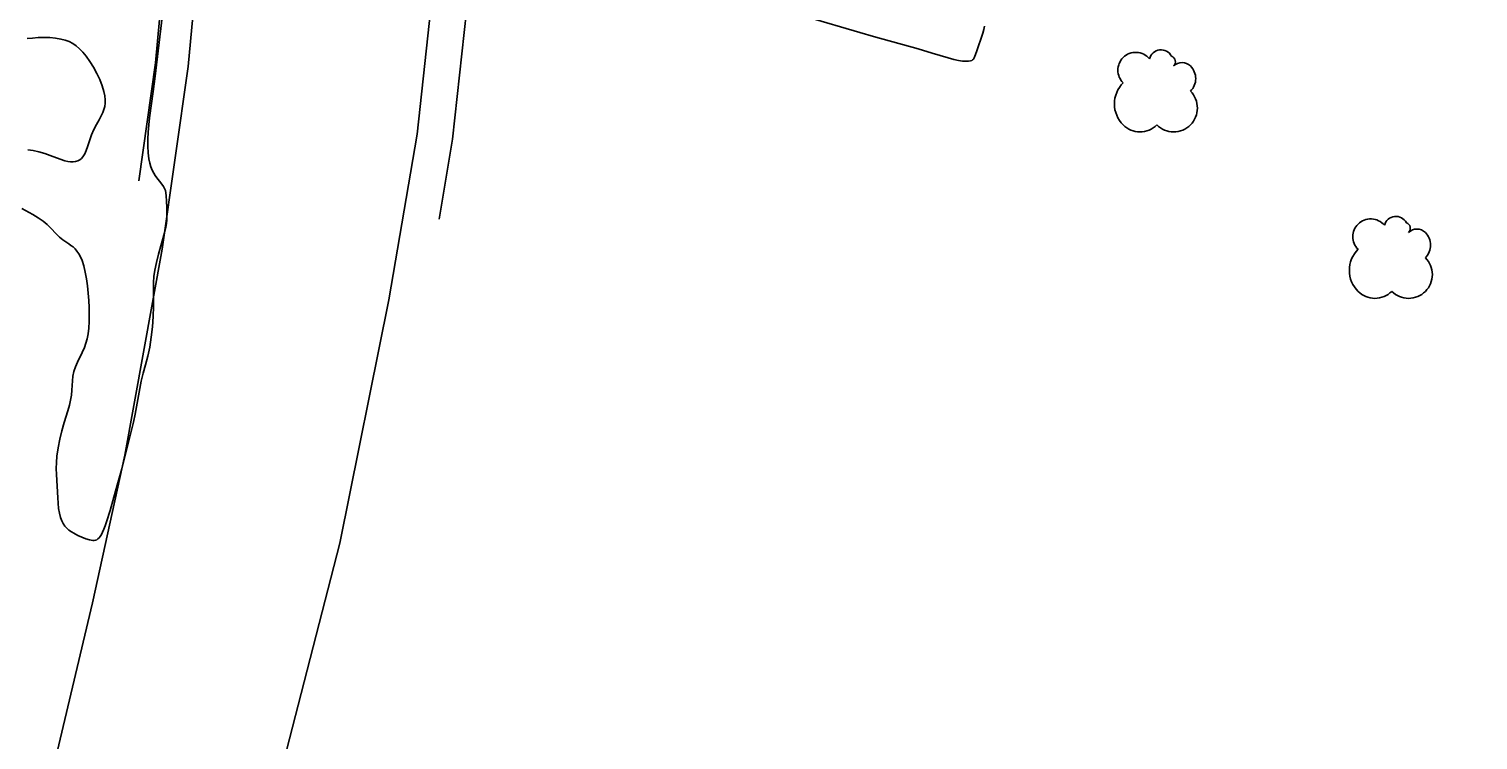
# Model space of a CAD drawing. Header units: feet. Extents: x 3174203 to 3175581, y 1715832 to 1717426.
# Drawn here: x 3174764.7 to 3174839.6, y 1716130 to 1716166.8 of the extents above; entities that cross this region are included whole.
import ezdxf

# ---------------------------------------------------------------- set-up
doc = ezdxf.new("R2010")
doc.units = ezdxf.units.FT
doc.header["$MEASUREMENT"] = 0
doc.layers.add('FOOT_PATH', color=2, linetype='Continuous', lineweight=30)
doc.layers.add('SINGLE_TREE', color=3, linetype='Continuous', lineweight=30)
doc.layers.add('SHRUBLINE', color=71, linetype='Continuous', lineweight=30, true_color=0xc6ff6b)

# ---------------------------------------------------------------- blocks, each defined once
blk = doc.blocks.new('SYM217')
at = {"layer": 'SINGLE_TREE', "ltscale": 0.25}
for centre, radius, start, end in [((-3.999321, 4.74055), 3.690935, 134.999957, 225.000043), ((-3.999317, 4.740554), 3.690935, 39.734283, 135.000043), ((1.220457, 6.480478), 2.460623, 27.885514, 165.419776), ((2.960383, 6.480475), 1.230312, 314.999957, 69.295265), ((5.570268, 3.870591), 2.460623, 44.999957, 135.000043), ((4.70031, 3.000626), 3.690935, 314.999957, 45.000043), ((-2.259399, -2.219148), 6.151558, 134.999957, 225.000043), ((3.830349, -3.08911), 4.921246, 314.999957, 45.000043), ((-3.129355, -3.089116), 4.921246, 224.999957, 315.000043), ((3.830344, -3.089116), 4.921246, 224.999957, 315.000043)]:
    blk.add_arc(centre, radius, start, end, dxfattribs=at)
blk = doc.blocks.new('SYM007')
at = {"layer": 'SINGLE_TREE', "ltscale": 0.25, "xscale": 0.5, "yscale": 0.5, "zscale": 0.5}
blk.add_blockref('SYM217', (0, 0), dxfattribs=at)

msp = doc.modelspace()

# ---------------------------------------------------------------- linework, layer by layer
at = {"layer": 'FOOT_PATH'}
for points in [[(3174785.911422, 1716156.980111, 5237.656235), (3174786.611533, 1716161.11685, 5237.657077), (3174787.577251, 1716169.955149, 5237.657491), (3174788.773946, 1716186.476366, 5237.649251), (3174789.093015, 1716202.835414, 5237.637686), (3174788.637475, 1716237.32923, 5237.62), (3174788.319993, 1716274.648726, 5237.531), (3174787.93304, 1716322.377807, 5237.56), (3174787.775907, 1716353.738217, 5237.591148), (3174788.043366, 1716360.962597, 5237.595698), (3174788.69486, 1716365.872548, 5237.598), (3174789.695091, 1716369.436672, 5237.573), (3174790.916401, 1716372.796667, 5237.615), (3174794.107592, 1716379.802452, 5237.691957), (3174796.234484, 1716383.32796, 5237.729363), (3174798.723958, 1716387.552922, 5237.769), (3174802.517944, 1716392.540106, 5237.834), (3174807.164377, 1716397.80824, 5237.934), (3174809.340013, 1716399.758984, 5238), (3174813.439269, 1716402.537048, 5238.145), (3174822.811777, 1716408.622682, 5238.541), (3174842.152317, 1716419.578471, 5239.443), (3174854.491776, 1716426.131574, 5240.088), (3174857.773621, 1716427.765089, 5240.208476)], [(3174784.882021, 1716394.511035, 5237.598016), (3174781.047749, 1716388.36442, 5237.555), (3174777.156721, 1716380.34744, 5237.459), (3174774.6321, 1716373.225226, 5237.44), (3174773.597193, 1716368.707397, 5237.442474), (3174772.9481, 1716364.301017, 5237.4412), (3174772.529335, 1716360.577127, 5237.434711), (3174772.299141, 1716354.129029, 5237.417), (3174772.28896, 1716321.139953, 5237.409), (3174773.187016, 1716231.833236, 5237.44), (3174773.390295, 1716204.180912, 5237.487), (3174773.232224, 1716190.264916, 5237.53), (3174772.442793, 1716177.944708, 5237.588), (3174771.258156, 1716165.061388, 5237.515), (3174770.386914, 1716158.960173, 5237.522764)], [(3174786.304913, 1716393.575279, 5237.598016), (3174782.540013, 1716387.539872, 5237.555), (3174778.729754, 1716379.689306, 5237.459), (3174776.26967, 1716372.749155, 5237.44), (3174775.271744, 1716368.392771, 5237.442474), (3174774.636701, 1716364.081766, 5237.4412), (3174774.228459, 1716360.451446, 5237.434711), (3174774.001658, 1716354.098387, 5237.417), (3174773.991488, 1716321.14825, 5237.409), (3174774.889479, 1716231.848054, 5237.44), (3174775.092891, 1716204.177501, 5237.487), (3174774.934131, 1716190.200769, 5237.53), (3174774.140327, 1716177.812302, 5237.588), (3174772.94962, 1716164.86298, 5237.515), (3174771.600153, 1716155.412803, 5237.526931), (3174769.670217, 1716144.766465, 5237.539087), (3174768.003228, 1716137.142793, 5237.54494), (3174766.177479, 1716129.439708, 5237.55121)], [(3174777.866873, 1716128.892633, 5237.627041), (3174780.781268, 1716140.226038, 5237.647), (3174783.321442, 1716152.79602, 5237.655315), (3174784.772969, 1716161.372651, 5237.657077), (3174785.729078, 1716170.122998, 5237.657491), (3174786.919784, 1716186.56154, 5237.649251), (3174787.237306, 1716202.841256, 5237.637686), (3174786.782109, 1716237.309087, 5237.62), (3174786.464587, 1716274.633313, 5237.531), (3174786.077607, 1716322.365638, 5237.56), (3174785.920264, 1716353.767905, 5237.591148), (3174786.192426, 1716361.119302, 5237.595698), (3174786.872829, 1716366.247129, 5237.598), (3174787.927455, 1716370.005077, 5237.573), (3174789.197541, 1716373.49926, 5237.615), (3174792.463478, 1716380.669142, 5237.691957), (3174794.64077, 1716384.278191, 5237.729363), (3174797.180943, 1716388.589195, 5237.769), (3174801.081923, 1716393.717022, 5237.834)]]:
    msp.add_polyline3d(points, dxfattribs=at)
at = {"layer": 'SHRUBLINE'}
for points in [[(3174771.60649, 1716167.552332, 5237.527989), (3174771.216661, 1716164.232524, 5237.526294), (3174771.131116, 1716163.570383, 5237.524707), (3174770.941222, 1716162.209901, 5237.517505), (3174770.899475, 1716161.846125, 5237.516432), (3174770.868643, 1716161.475708, 5237.515761), (3174770.85095, 1716161.102786, 5237.514496), (3174770.849107, 1716160.739462, 5237.513844), (3174770.865827, 1716160.397838, 5237.512777), (3174770.90382, 1716160.090014, 5237.512212), (3174770.952822, 1716159.866355, 5237.512088), (3174771.014859, 1716159.671432, 5237.512234), (3174771.08631, 1716159.502108, 5237.512636), (3174771.163555, 1716159.355242, 5237.512803), (3174771.242972, 1716159.227696, 5237.512823), (3174771.320941, 1716159.116329, 5237.513188), (3174771.462395, 1716158.931187, 5237.513486), (3174771.580676, 1716158.782751, 5237.513574), (3174771.672887, 1716158.655567, 5237.513693), (3174771.723873, 1716158.563741, 5237.514062), (3174771.761417, 1716158.462134, 5237.51428), (3174771.788369, 1716158.337706, 5237.514624), (3174771.807582, 1716158.177418, 5237.514874), (3174771.825284, 1716157.898417, 5237.515351), (3174771.836227, 1716157.579812, 5237.515862), (3174771.842343, 1716157.268935, 5237.516247), (3174771.84342, 1716157.101148, 5237.515815), (3174771.837407, 1716156.935447, 5237.516131), (3174771.818254, 1716156.754099, 5237.516117), (3174771.779913, 1716156.539366, 5237.515764), (3174771.716337, 1716156.273515, 5237.51545), (3174771.401932, 1716155.159028, 5237.512902), (3174771.297826, 1716154.740378, 5237.512082), (3174771.216661, 1716154.330491, 5237.511887), (3174771.174076, 1716154.006674, 5237.510693), (3174771.151164, 1716153.696018, 5237.510024), (3174771.142252, 1716153.392124, 5237.509815), (3174771.142796, 1716152.457016, 5237.508026), (3174771.126366, 1716151.943821, 5237.506699), (3174771.089569, 1716151.409435, 5237.505568), (3174771.03159, 1716150.875049, 5237.502406), (3174770.951615, 1716150.361854, 5237.498485), (3174770.850729, 1716149.885539, 5237.493843), (3174770.737623, 1716149.439787, 5237.488352), (3174770.622888, 1716149.012781, 5237.486229), (3174770.517114, 1716148.592702, 5237.479883), (3174770.401086, 1716148.028583, 5237.472857), (3174770.199928, 1716146.897447, 5237.456082), (3174770.111165, 1716146.471403, 5237.450715), (3174770.001449, 1716146.002638, 5237.444937), (3174769.861233, 1716145.443543, 5237.434123), (3174769.504372, 1716144.071178, 5237.410851), (3174769.308312, 1716143.334404, 5237.403212), (3174769.105069, 1716142.593493, 5237.403089), (3174768.906924, 1716141.905751, 5237.403779), (3174768.726154, 1716141.328487, 5237.410691), (3174768.652678, 1716141.116808, 5237.410629), (3174768.584243, 1716140.93733, 5237.413406), (3174768.519763, 1716140.787587, 5237.417046), (3174768.458153, 1716140.665114, 5237.416508), (3174768.398326, 1716140.567444, 5237.416437), (3174768.339198, 1716140.492112, 5237.415982), (3174768.279681, 1716140.436653, 5237.415937), (3174768.21869, 1716140.3986, 5237.415534), (3174768.15514, 1716140.375488, 5237.4155), (3174768.087943, 1716140.364852, 5237.41547), (3174768.016016, 1716140.364226, 5237.419788), (3174767.839226, 1716140.389263, 5237.41936), (3174767.643457, 1716140.444555, 5237.423676), (3174767.437886, 1716140.52384, 5237.427912), (3174767.231689, 1716140.620861, 5237.43201), (3174767.034043, 1716140.729358, 5237.436079), (3174766.902743, 1716140.811339, 5237.44042), (3174766.781171, 1716140.899251, 5237.440358), (3174766.670012, 1716140.996363, 5237.444557), (3174766.56995, 1716141.105946, 5237.44413), (3174766.481669, 1716141.231268, 5237.448229), (3174766.405853, 1716141.3756, 5237.45163), (3174766.343186, 1716141.542211, 5237.451545), (3174766.286842, 1716141.766937, 5237.454446), (3174766.245826, 1716142.018589, 5237.461697), (3174766.216638, 1716142.289319, 5237.469878), (3174766.195778, 1716142.571278, 5237.475318), (3174766.129794, 1716143.774211, 5237.477695), (3174766.121556, 1716144.084225, 5237.477157), (3174766.127083, 1716144.398413, 5237.476199), (3174766.152006, 1716144.724076, 5237.472953), (3174766.215483, 1716145.153391, 5237.471067), (3174766.307883, 1716145.596154, 5237.467553), (3174766.41902, 1716146.036473, 5237.463229), (3174766.538712, 1716146.458453, 5237.452252), (3174766.723427, 1716147.070553, 5237.436616), (3174766.802749, 1716147.351044, 5237.431146), (3174766.867264, 1716147.61839, 5237.426958), (3174766.912383, 1716147.875513, 5237.42399), (3174766.936298, 1716148.125159, 5237.419904), (3174766.96056, 1716148.610054, 5237.413146), (3174766.985101, 1716148.849059, 5237.412281), (3174767.034043, 1716149.088273, 5237.408446), (3174767.115556, 1716149.329399, 5237.405649), (3174767.222095, 1716149.573446, 5237.400064), (3174767.464373, 1716150.073642, 5237.392526), (3174767.57717, 1716150.33146, 5237.38874), (3174767.656788, 1716150.552644, 5237.384632), (3174767.721682, 1716150.788197, 5237.382711), (3174767.771609, 1716151.048141, 5237.379706), (3174767.806329, 1716151.342496, 5237.376003), (3174767.8256, 1716151.681286, 5237.372078), (3174767.82918, 1716152.074531, 5237.367879), (3174767.821331, 1716152.408692, 5237.364517), (3174767.803857, 1716152.768119, 5237.361121), (3174767.776098, 1716153.141809, 5237.357836), (3174767.737392, 1716153.518759, 5237.354915), (3174767.687076, 1716153.887966, 5237.352956), (3174767.62449, 1716154.238427, 5237.351507), (3174767.54897, 1716154.55914, 5237.34955), (3174767.459854, 1716154.839102, 5237.347943), (3174767.378611, 1716155.027953, 5237.346408), (3174767.289599, 1716155.187751, 5237.34586), (3174767.194174, 1716155.322563, 5237.345522), (3174767.093691, 1716155.436458, 5237.344033), (3174766.989507, 1716155.533505, 5237.34389), (3174766.882976, 1716155.617772, 5237.343032), (3174766.775454, 1716155.693328, 5237.342997), (3174766.562861, 1716155.834582, 5237.340373), (3174766.460501, 1716155.908417, 5237.340369), (3174766.29833, 1716156.046254, 5237.338655), (3174766.142207, 1716156.199704, 5237.337805), (3174765.823052, 1716156.531862, 5237.336161), (3174765.647495, 1716156.699779, 5237.334956), (3174765.452934, 1716156.861727, 5237.333596), (3174765.189917, 1716157.042798, 5237.332299), (3174764.905852, 1716157.211441, 5237.3318), (3174764.33592, 1716157.527197, 5237.333547)], [(3174814.099273, 1716166.942404, 5239.077932), (3174814.062602, 1716166.771974, 5239.06201), (3174814.01133, 1716166.594033, 5239.052303), (3174813.683401, 1716165.61838, 5238.98105), (3174813.603421, 1716165.395566, 5238.960314), (3174813.564941, 1716165.305674, 5238.946503), (3174813.529173, 1716165.244992, 5238.942708), (3174813.490485, 1716165.206219, 5238.932529), (3174813.443246, 1716165.182051, 5238.929613), (3174813.381825, 1716165.165185, 5238.919556), (3174813.278088, 1716165.146915, 5238.907809), (3174813.141763, 1716165.136387, 5238.894803), (3174812.971221, 1716165.141345, 5238.872084), (3174812.764833, 1716165.169532, 5238.860729), (3174812.518729, 1716165.226991, 5238.836865), (3174812.220077, 1716165.312976, 5238.813531), (3174811.404844, 1716165.560745, 5238.728215), (3174810.673434, 1716165.771484, 5238.655886), (3174808.359473, 1716166.416261, 5238.410266), (3174807.658961, 1716166.616375, 5238.326591), (3174804.947834, 1716167.412486, 5238.012596)], [(3174764.658865, 1716160.551065, 5237.236396), (3174764.924132, 1716160.520926, 5237.228152), (3174765.228459, 1716160.456161, 5237.220138), (3174765.523704, 1716160.367942, 5237.21072), (3174765.80712, 1716160.267045, 5237.201283), (3174766.327486, 1716160.070321, 5237.185198), (3174766.558943, 1716159.996048, 5237.177041), (3174766.717969, 1716159.959009, 5237.172745), (3174766.86452, 1716159.939353, 5237.169714), (3174766.998952, 1716159.937347, 5237.164125), (3174767.121622, 1716159.953259, 5237.161561), (3174767.232887, 1716159.987357, 5237.158694), (3174767.333102, 1716160.039907, 5237.156331), (3174767.422625, 1716160.111177, 5237.153754), (3174767.501811, 1716160.201435, 5237.149293), (3174767.592563, 1716160.350333, 5237.145567), (3174767.67022, 1716160.525433, 5237.139797), (3174767.739429, 1716160.718705, 5237.133219), (3174767.871087, 1716161.127648, 5237.122727), (3174767.94283, 1716161.327259, 5237.117332), (3174768.06651, 1716161.604198, 5237.112212), (3174768.202308, 1716161.859743, 5237.104251), (3174768.339533, 1716162.103878, 5237.098467), (3174768.46749, 1716162.346586, 5237.092968), (3174768.532089, 1716162.4887, 5237.091781), (3174768.586712, 1716162.636802, 5237.088992), (3174768.627901, 1716162.794085, 5237.084909), (3174768.652197, 1716162.963744, 5237.08308), (3174768.656143, 1716163.148971, 5237.07962), (3174768.63628, 1716163.352961, 5237.073269), (3174768.58915, 1716163.578906, 5237.067308), (3174768.497201, 1716163.871561, 5237.059829), (3174768.370612, 1716164.185769, 5237.052588), (3174768.216565, 1716164.508852, 5237.044828), (3174768.042242, 1716164.828131, 5237.03906), (3174767.854823, 1716165.130929, 5237.031304), (3174767.66149, 1716165.404566, 5237.025699), (3174767.495293, 1716165.607935, 5237.020692), (3174767.327234, 1716165.782428, 5237.013708), (3174767.15452, 1716165.929909, 5237.008958), (3174766.974357, 1716166.052241, 5237.006066), (3174766.783953, 1716166.151286, 5237.000684), (3174766.580513, 1716166.228908, 5236.997962), (3174766.361245, 1716166.286969, 5236.991883), (3174766.083848, 1716166.332505, 5236.987407), (3174765.789554, 1716166.357121, 5236.982087), (3174765.486811, 1716166.363989, 5236.978738), (3174765.184069, 1716166.356276, 5236.972533), (3174764.889774, 1716166.337153, 5236.969591), (3174764.612378, 1716166.309789, 5236.966524)]]:
    msp.add_polyline3d(points, dxfattribs=at)

# ---------------------------------------------------------------- block references
at = {"layer": 'SINGLE_TREE', "ltscale": 0.25, "xscale": 0.5, "yscale": 0.5, "zscale": 0.5}
for p in [(3174822.9213, 1716163.4896, 5240.0003), (3174835.065, 1716154.8805, 5240.6642)]:
    msp.add_blockref('SYM007', p, dxfattribs=at)

doc.saveas('drawing.dxf')
